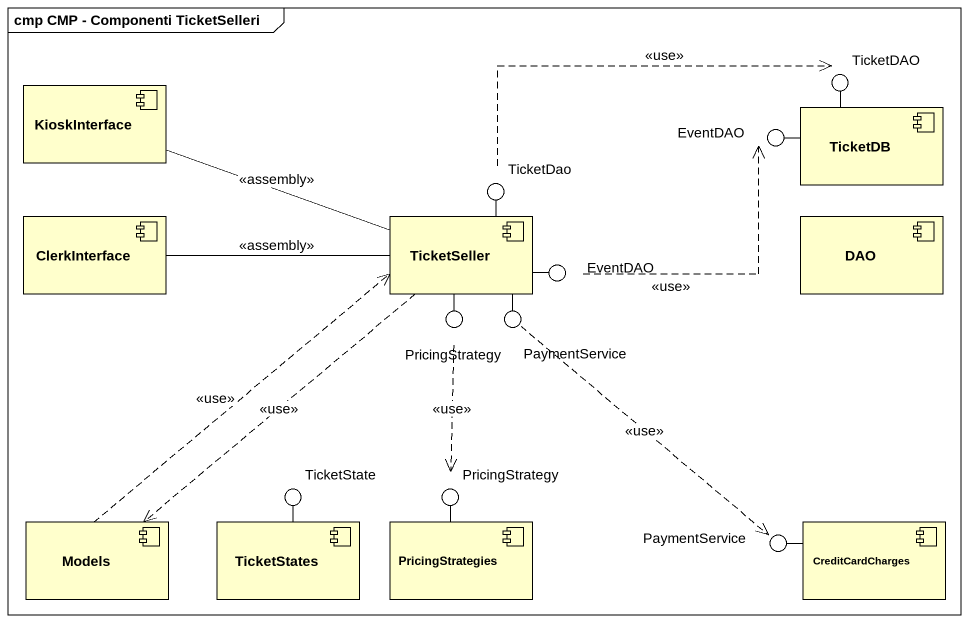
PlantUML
@startuml
mainframe cmp CMP - Componenti TicketSelleri
component KioskInterface
() TicketDAO
() EventDAO
component TicketDB
component ClerkInterface
component TicketSeller
() TicketDao
component DAO
() "EventDAO" as EventDAO_2
() PricingStrategy
() PaymentService
() TicketState
() "PricingStrategy" as PricingStrategy_2
component Models
component TicketStates
component PricingStrategies
() "PaymentService" as PaymentService_2
component CreditCardCharges
TicketDB -up- TicketDAO
TicketDB -left- EventDAO
TicketSeller -up- TicketDao
TicketSeller -right- EventDAO_2
TicketSeller -- PricingStrategy
TicketSeller -- PaymentService
TicketStates -up- TicketState
PricingStrategies -up- PricingStrategy_2
CreditCardCharges -left- PaymentService_2
KioskInterface -right- TicketSeller : <<assembly>>
ClerkInterface -right- TicketSeller : <<assembly>>
TicketSeller ..> Models : <<use>>
TicketDao .right.> TicketDAO : <<use>>
EventDAO_2 .up.> EventDAO : <<use>>
PricingStrategy ..> PricingStrategy_2 : <<use>>
PaymentService ..> PaymentService_2 : <<use>>
Models .up.> TicketSeller : <<use>>
@enduml
